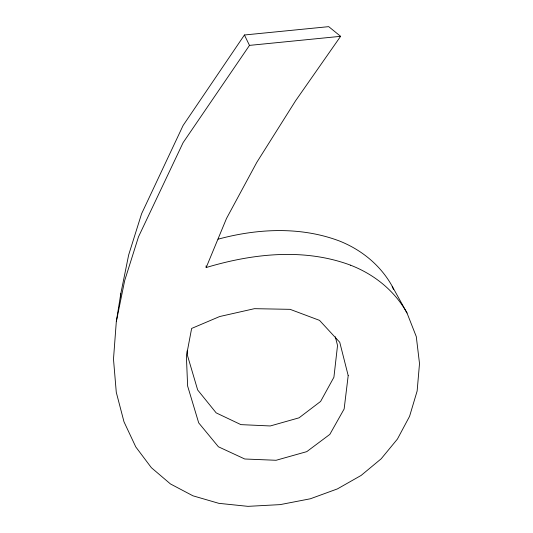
<?xml version="1.0" encoding="UTF-8"?>
<svg xmlns="http://www.w3.org/2000/svg" width="533" height="533" viewBox="0 0 533 533"><rect width="100%" height="100%" fill="white"/><g stroke="black" fill="none" stroke-linecap="round" stroke-linejoin="round"><path stroke-width="0.8" d="M350.661 265.214C304.11 247.832 252.802 253.555 206.171 267.539L226.505 218.463L256.786 162.372L295.529 100.857L340.614 36.324L328.714 26.65L244.427 34.991L183.079 125.515L141.591 213.74L128.666 254.921L120.798 293.663L116.307 321.659L113.489 359.135L116.281 392.328L124.002 421.83L135.808 446.967L151.379 467.701L170.453 483.944L192.953 495.81L218.85 503.339L247.965 506.35L280.191 504.618L310.366 498.775L337.402 488.908L361.108 475.449L381.175 458.8L397.425 439.059L409.577 416.32L417.139 391.002L419.511 363.573L416.286 336.609L407.025 313.038L392.208 286.281L393.427 289.366M120.485 297.787L120.798 293.663M116.307 321.659L124.669 280.611L138.487 236.852L183.105 142.644L249.484 45.385L340.614 36.324M218.064 239.184C257.526 228.517 300.459 226.338 339.241 240.929A116.88 103.482 -13.4 0 1 392.215 286.274M244.427 34.991L249.484 45.385M335.31 336.769L337.536 345.477L333.911 377.231L320.613 401.429L299.053 417.825L270.291 425.96L240.896 424.628L216.165 412.868L197.676 389.989L187.316 354.938L187.143 350.887M206.064 265.887L206.171 267.539M350.654 265.221A125.015 108.865 -13.3 0 1 407.039 313.031M348.196 375.598L344.138 408.971L329.827 434.395L306.768 451.644L276.094 460.279L244.767 459L218.41 446.781L198.696 422.869L187.636 386.072L186.383 356.224L191.633 328.441L219.689 316.529L254.454 308.674L290.105 309.34L319.527 320.366L339.748 342.279L348.196 375.598"/></g></svg>
